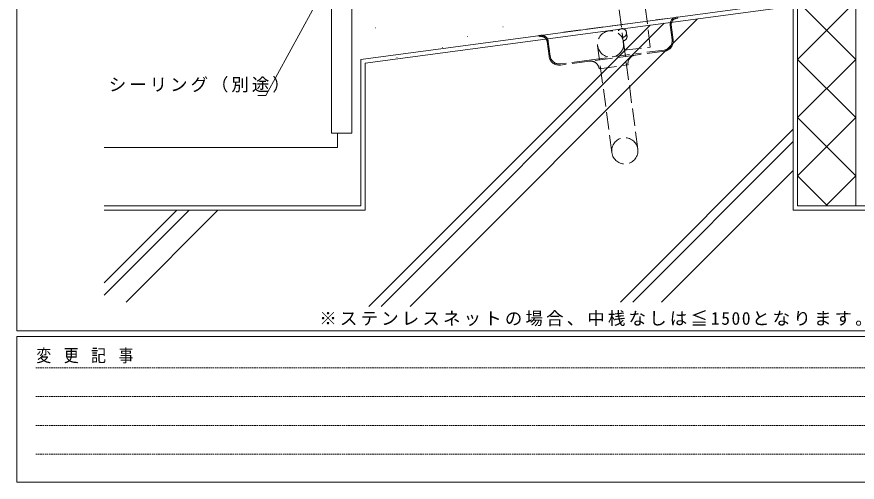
# Model space of a CAD drawing. Units: millimetres, scale not verified. Extents: x -567 to 567, y -403 to 403.
# Drawn here: x -562.7 to -274.1, y -403 to -243.3 of the extents above; entities that cross this region are included whole.
import ezdxf

# ---------------------------------------------------------------- set-up
doc = ezdxf.new("R2010")
doc.units = ezdxf.units.MM
doc.header["$LTSCALE"] = 2
doc.linetypes.add('USER1', pattern=[0.375, 0.25, -0.125])
doc.linetypes.add('USER4', pattern=[4, 3, -1])
for name, color, linetype, lineweight in [('0-1_YKK_ZWAK', 7, 'Continuous', 18), ('0-5_YKK_13', 4, 'Continuous', 18), ('0-6_YKK_D', 6, 'Continuous', 18), ('0-7_YSS_K', 3, 'Continuous', 18)]:
    doc.layers.add(name, color=color, linetype=linetype, lineweight=lineweight)
doc.layers.add('0-2_USER1', color=7, linetype='Continuous')
doc.styles.add('ＭＳ ゴシック', font='')
doc.styles.get('ＭＳ ゴシック').set_extended_font_data('MS Gothic')

msp = doc.modelspace()

# ---------------------------------------------------------------- linework, layer by layer
at = {"layer": '0-1_YKK_ZWAK'}
for p, q in [((-562.726, -351), (-562.726, 399)), ((537.274, -351), (-562.726, -351)), ((-562.726, -403), (-562.726, -353)), ((483.274, -353), (-562.726, -353)), ((-562.726, -403), (483.274, -403))]:
    msp.add_line(p, q, dxfattribs=at)
at = {"layer": '0-1_YKK_ZWAK', "linetype": 'USER1'}
for p, q in [((-556.157, -363.732), (-201.596, -363.732)), ((-556.157, -373.63), (-201.596, -373.63)), ((-556.157, -383.528), (-201.596, -383.528)), ((-556.157, -393.426), (-201.596, -393.426))]:
    msp.add_line(p, q, dxfattribs=at)
at = {"layer": '0-5_YKK_13', "linetype": 'USER4'}
for p, q in [((-382.913, -249.654), (-336.325, -243.447)), ((-336.272, -243.843), (-335.776, -243.777)), ((-338.387, -246.143), (-337.713, -251.198)), ((-337.99, -246.09), (-337.317, -251.145)), ((-383.356, -250.117), (-382.86, -250.051)), ((-379.94, -256.825), (-380.614, -251.769)), ((-379.544, -256.772), (-380.217, -251.716)), ((-358.387, -289.867), (-363.274, -253.191)), ((-349.466, -288.679), (-354.353, -252.003)), ((-366.149, -258.114), (-350.289, -256.001)), ((-350.236, -256.397), (-366.096, -258.511)), ((-340.377, -254.68), (-350.289, -256.001)), ((-340.324, -255.077), (-350.236, -256.397)), ((-366.149, -258.114), (-376.061, -259.435)), ((-366.096, -258.511), (-376.008, -259.832)), ((-362.726, -261.088), (-352.814, -259.767))]:
    msp.add_line(p, q, dxfattribs=at)
for points in [[(-336.325, -243.447), (-335.829, -243.381), (-335.776, -243.777)], [(-383.356, -250.117), (-383.409, -249.721), (-382.913, -249.654)]]:
    msp.add_lwpolyline(points, dxfattribs=at)
msp.add_circle((-358.813, -252.597), 4.5, dxfattribs=at)
for centre, radius, start, end in [((-336.008, -245.826), 2.4, 97.59, 187.59), ((-336.008, -245.826), 2, 97.59, 187.59), ((-382.596, -252.033), 2.4, 7.59, 97.59), ((-382.596, -252.033), 2, 7.59, 97.59), ((-340.786, -251.607), 3.1, 277.59, 7.59), ((-340.786, -251.607), 3.5, 277.59, 7.59), ((-376.471, -256.362), 3.5, 187.59, 277.59), ((-376.471, -256.362), 3.1, 187.59, 277.59), ((-349.84, -259.371), 3, 97.59, 187.59), ((-365.7, -261.485), 3, 7.59, 97.59), ((-353.926, -289.273), 4.5, 7.59, 187.59), ((-353.926, -289.273), 4.5, 187.59, 7.59)]:
    msp.add_arc(centre, radius, start, end, dxfattribs=at)
at = {"layer": '0-6_YKK_D'}
for p, q in [((-461.175, -241.024), (-477.246, -270.297)), ((-477.246, -270.297), (-479.946, -270.297))]:
    msp.add_line(p, q, dxfattribs=at)
at = {"layer": '0-7_YSS_K', "linetype": 'USER4'}
for p, q in [((-354.113, -254.785), (-360.747, -201.857)), ((-345.183, -253.665), (-351.817, -200.738)), ((-354.113, -254.785), (-345.183, -253.665))]:
    msp.add_line(p, q, dxfattribs=at)
at = {"layer": '0-7_YSS_K'}
for p, q in [((-454.619, -238.184), (-454.619, -283.184)), ((-447.619, -238.184), (-447.619, -283.184)), ((-444.619, -257.883), (-294.619, -237.883)), ((-294.619, -308.184), (-294.619, -237.883)), ((-274.619, -237.883), (-294.619, -257.883)), ((-294.619, -237.883), (-274.619, -257.883)), ((-274.619, -237.883), (-274.619, -308.184)), ((-296.119, -239.596), (-443.119, -259.196)), ((-296.119, -239.654), (-296.119, -309.684)), ((-328.943, -243.973), (-427.666, -342.696)), ((-345.261, -246.149), (-441.809, -342.696)), ((-439.639, -247.031), (-439.539, -247.031)), ((-340.366, -245.496), (-437.566, -342.696)), ((-395.828, -246.692), (-395.728, -246.692)), ((-408.054, -250.086), (-407.954, -250.086)), ((-416.545, -253.819), (-416.445, -253.819)), ((-444.619, -308.184), (-444.619, -257.883)), ((-443.119, -259.196), (-443.119, -309.684)), ((-432.167, -257.213), (-432.067, -257.213)), ((-432.167, -257.213), (-432.067, -257.213)), ((-294.619, -257.883), (-274.619, -277.883)), ((-274.619, -257.883), (-294.619, -277.883)), ((-294.619, -277.883), (-274.619, -297.883)), ((-274.619, -277.883), (-294.619, -297.883)), ((-296.119, -281.859), (-355.456, -341.196)), ((-447.619, -283.184), (-454.619, -283.184)), ((-452.619, -283.184), (-452.619, -288.184)), ((-452.619, -288.184), (-532.726, -288.184)), ((-296.119, -286.102), (-351.213, -341.196)), ((-296.119, -296.001), (-341.314, -341.196)), ((-294.619, -297.883), (-284.318, -308.184)), ((-274.619, -297.883), (-284.92, -308.184)), ((-444.619, -308.184), (-532.726, -308.184)), ((-294.619, -308.184), (-154.619, -308.184)), ((-503.549, -309.684), (-532.726, -338.861)), ((-507.791, -309.684), (-532.726, -334.618)), ((-443.119, -309.684), (-532.726, -309.684)), ((-493.649, -309.684), (-525.162, -341.196)), ((-296.119, -309.684), (-154.619, -309.684))]:
    msp.add_line(p, q, dxfattribs=at)
at = {"layer": '0-7_YSS_K', "linetype": 'USER4'}
for centre, end in [((-354.845, -248.847), 179.78615), ((-354.668, -250.034), 32.068)]:
    msp.add_arc(centre, 1.5, 278.48983, end, dxfattribs=at)

# ---------------------------------------------------------------- texts
at = {"layer": '0-1_YKK_ZWAK', "insert": (-555.991, -362.209), "char_height": 4.399, "attachment_point": 7, "style": 'ＭＳ ゴシック'}
msp.add_mtext('\\T1.23;\\W0.85;変\\~更\\~記\\~事', dxfattribs=at)
at = {"layer": '0-2_USER1', "insert": (-458.852, -349.479), "char_height": 4.399, "attachment_point": 7, "style": 'ＭＳ ゴシック'}
msp.add_mtext('\\T1.18;※ステンレスネットの場合、中桟なしは≦1500となります。', dxfattribs=at)
at = {"layer": '0-6_YKK_D', "color": 7, "insert": (-531.146, -269.297), "char_height": 4.399, "attachment_point": 7, "style": 'ＭＳ ゴシック'}
msp.add_mtext('\\T1.17;シーリング（別途）', dxfattribs=at)

doc.saveas('drawing.dxf')
